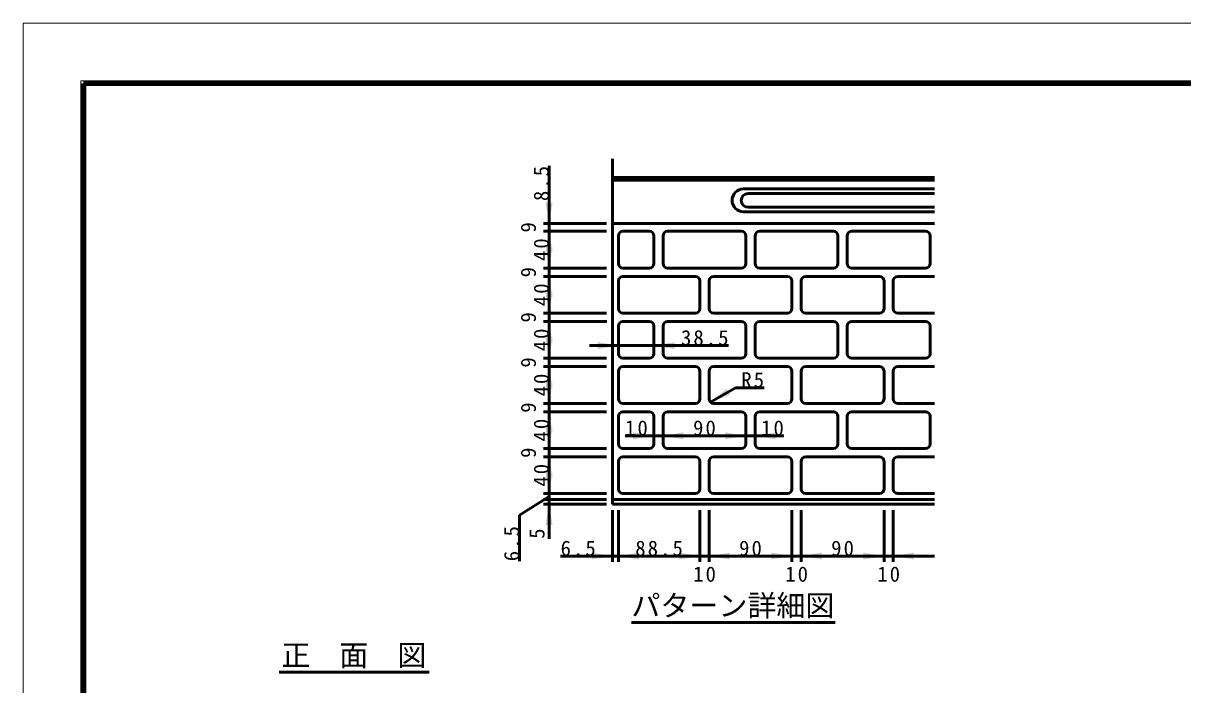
# Model space of a CAD drawing. Units: millimetres, scale not verified. Extents: x -2102 to 2102, y -1485 to 1485.
# Drawn here: x -2102 to -87, y 335 to 1485 of the extents above; entities that cross this region are included whole.
import ezdxf
from ezdxf.enums import TextEntityAlignment as Align

# ---------------------------------------------------------------- set-up
doc = ezdxf.new("R2010")
doc.units = ezdxf.units.MM
doc.header["$LTSCALE"] = 5
doc.layers.add('0-0_V-nasSTD', color=7, linetype='Continuous', lineweight=35)
doc.layers.add('0-1_0', color=7, linetype='Continuous', lineweight=50)
doc.styles.add('ＭＳ ゴシック', font='')
doc.styles.get('ＭＳ ゴシック').set_extended_font_data('MS Gothic')

msp = doc.modelspace()

# ---------------------------------------------------------------- linework, layer by layer
at = {"layer": '0-0_V-nasSTD', "lineweight": 100}
msp.add_line((-1997.5, 1380), (-1997.5, -1380), dxfattribs=at)
at = {"layer": '0-0_V-nasSTD', "lineweight": 18}
for points in [[(-2102.5, -1485), (-2102.5, 1485), (2102.5, 1485), (2102.5, -1485)], [(-2002.5, -1385), (-2002.5, 1385), (2002.5, 1385), (2002.5, -1385)]]:
    msp.add_lwpolyline(points, close=True, dxfattribs=at)
at = {"layer": '0-0_V-nasSTD', "lineweight": 100}
msp.add_lwpolyline([(1997.5, -1380), (1997.5, 1380), (-1997.5, 1380)], dxfattribs=at)
at = {"layer": '0-0_V-nasSTD'}
for points in [[(-1194.631, 1173.122), (-1188.631, 1137.122), (-1182.631, 1173.122)], [(-1194.631, 1087.522), (-1188.631, 1123.522), (-1182.631, 1087.522)], [(-1194.631, 1095.522), (-1188.631, 1059.522), (-1182.631, 1095.522)], [(-1194.631, 1009.122), (-1188.631, 1045.122), (-1182.631, 1009.122)], [(-1194.631, 1017.122), (-1188.631, 981.122), (-1182.631, 1017.122)], [(-1194.631, 930.722), (-1188.631, 966.722), (-1182.631, 930.722)], [(-1194.631, 938.722), (-1188.631, 902.722), (-1182.631, 938.722)], [(-1104.231, 918.915), (-1104.231, 930.915), (-1068.231, 924.915)], [(-1006.631, 924.915), (-970.631, 918.915), (-970.631, 930.915)], [(-1194.631, 852.322), (-1188.631, 888.322), (-1182.631, 852.322)], [(-1194.631, 860.322), (-1188.631, 824.322), (-1182.631, 860.322)], [(-908.288, 826.665), (-880.111, 849.861), (-874.111, 839.469)], [(-1194.631, 773.922), (-1188.631, 809.922), (-1182.631, 773.922)], [(-1194.631, 781.922), (-1188.631, 745.922), (-1182.631, 781.922)], [(-1042.631, 762.115), (-1042.631, 774.115), (-1006.631, 768.115)], [(-990.631, 768.115), (-954.631, 762.115), (-954.631, 774.115)], [(-882.631, 762.115), (-882.631, 774.115), (-846.631, 768.115)], [(-830.631, 768.115), (-794.631, 762.115), (-794.631, 774.115)], [(-1194.631, 695.522), (-1188.631, 731.522), (-1182.631, 695.522)], [(-1194.631, 703.522), (-1188.631, 667.522), (-1182.631, 703.522)], [(-1194.631, 613.122), (-1188.631, 649.122), (-1182.631, 613.122)], [(-1114.631, 553.122), (-1114.631, 565.122), (-1078.631, 559.122)], [(-1068.231, 559.122), (-1032.231, 553.122), (-1032.231, 565.122)], [(-962.631, 553.122), (-962.631, 565.122), (-926.631, 559.122)], [(-910.631, 559.122), (-874.631, 553.122), (-874.631, 565.122)], [(-802.631, 553.122), (-802.631, 565.122), (-766.631, 559.122)], [(-750.631, 559.122), (-714.631, 553.122), (-714.631, 565.122)], [(-642.631, 553.122), (-642.631, 565.122), (-606.631, 559.122)], [(-590.631, 559.122), (-554.631, 553.122), (-554.631, 565.122)]]:
    msp.add_solid(points, dxfattribs=at)
at = {"layer": '0-1_0'}
for p, q in [((-1188.631, 1237.122), (-1188.631, 1137.122)), ((-1078.631, 649.122), (-1078.631, 1249.122)), ((-1078.631, 1217.122), (-518.631, 1217.122)), ((-1078.631, 1212.322), (-518.631, 1212.322)), ((-850.631, 1197.122), (-518.631, 1197.122)), ((-842.631, 1189.122), (-518.631, 1189.122)), ((-850.631, 1157.122), (-518.631, 1157.122)), ((-842.631, 1165.122), (-518.631, 1165.122)), ((-1088.631, 1137.122), (-1198.631, 1137.122)), ((-1078.631, 1137.122), (-518.631, 1137.122)), ((-1088.631, 1123.522), (-1198.631, 1123.522)), ((-1068.231, 1115.522), (-1068.231, 1067.522)), ((-1014.631, 1123.522), (-1060.231, 1123.522)), ((-1006.631, 1067.522), (-1006.631, 1115.522)), ((-990.631, 1115.522), (-990.631, 1067.522)), ((-854.631, 1123.522), (-982.631, 1123.522)), ((-846.631, 1067.522), (-846.631, 1115.522)), ((-830.631, 1115.522), (-830.631, 1067.522)), ((-694.631, 1123.522), (-822.631, 1123.522)), ((-686.631, 1067.522), (-686.631, 1115.522)), ((-670.631, 1115.522), (-670.631, 1067.522)), ((-534.631, 1123.522), (-662.631, 1123.522)), ((-526.631, 1067.522), (-526.631, 1115.522)), ((-1088.631, 1059.522), (-1198.631, 1059.522)), ((-1060.231, 1059.522), (-1014.631, 1059.522)), ((-982.631, 1059.522), (-854.631, 1059.522)), ((-822.631, 1059.522), (-694.631, 1059.522)), ((-662.631, 1059.522), (-534.631, 1059.522)), ((-1088.631, 1045.122), (-1198.631, 1045.122)), ((-1068.231, 1037.122), (-1068.231, 989.122)), ((-934.631, 1045.122), (-1060.231, 1045.122)), ((-926.631, 989.122), (-926.631, 1037.122)), ((-910.631, 1037.122), (-910.631, 989.122)), ((-774.631, 1045.122), (-902.631, 1045.122)), ((-766.631, 989.122), (-766.631, 1037.122)), ((-750.631, 1037.122), (-750.631, 989.122)), ((-614.631, 1045.122), (-742.631, 1045.122)), ((-606.631, 989.122), (-606.631, 1037.122)), ((-590.631, 1037.122), (-590.631, 989.122)), ((-518.631, 1045.122), (-582.631, 1045.122)), ((-1088.631, 981.122), (-1198.631, 981.122)), ((-1060.231, 981.122), (-934.631, 981.122)), ((-902.631, 981.122), (-774.631, 981.122)), ((-742.631, 981.122), (-614.631, 981.122)), ((-582.631, 981.122), (-518.631, 981.122)), ((-1088.477, 966.722), (-1198.477, 966.722)), ((-1068.231, 958.722), (-1068.231, 910.722)), ((-1014.631, 966.722), (-1060.231, 966.722)), ((-1006.631, 910.722), (-1006.631, 958.722)), ((-990.631, 958.722), (-990.631, 910.722)), ((-854.631, 966.722), (-982.631, 966.722)), ((-846.631, 910.722), (-846.631, 958.722)), ((-830.631, 958.722), (-830.631, 910.722)), ((-694.631, 966.722), (-822.631, 966.722)), ((-686.631, 910.722), (-686.631, 958.722)), ((-670.631, 958.722), (-670.631, 910.722)), ((-534.631, 966.722), (-662.631, 966.722)), ((-526.631, 910.722), (-526.631, 958.722)), ((-1118.231, 924.915), (-1068.231, 924.915)), ((-1068.231, 924.915), (-1006.631, 924.915)), ((-1006.631, 924.915), (-876.631, 924.915)), ((-1088.631, 902.722), (-1198.631, 902.722)), ((-1088.631, 888.322), (-1198.631, 888.322)), ((-1060.231, 902.722), (-1014.631, 902.722)), ((-934.631, 888.322), (-1060.231, 888.322)), ((-982.631, 902.722), (-854.631, 902.722)), ((-774.631, 888.322), (-902.631, 888.322)), ((-822.631, 902.722), (-694.631, 902.722)), ((-614.631, 888.322), (-742.631, 888.322)), ((-662.631, 902.722), (-534.631, 902.722)), ((-518.631, 888.322), (-582.631, 888.322)), ((-1068.231, 880.322), (-1068.231, 832.322)), ((-926.631, 832.322), (-926.631, 880.322)), ((-910.631, 880.322), (-910.631, 832.322)), ((-766.631, 832.322), (-766.631, 880.322)), ((-750.631, 880.322), (-750.631, 832.322)), ((-606.631, 832.322), (-606.631, 880.322)), ((-590.631, 880.322), (-590.631, 832.322)), ((-864.986, 851.665), (-908.288, 826.665)), ((-814.986, 851.665), (-864.986, 851.665)), ((-1088.631, 824.322), (-1198.631, 824.322)), ((-1088.631, 809.922), (-1198.631, 809.922)), ((-1060.231, 824.322), (-934.631, 824.322)), ((-1014.631, 809.922), (-1060.231, 809.922)), ((-854.631, 809.922), (-982.631, 809.922)), ((-902.631, 824.322), (-774.631, 824.322)), ((-694.631, 809.922), (-822.631, 809.922)), ((-742.631, 824.322), (-614.631, 824.322)), ((-534.631, 809.922), (-662.631, 809.922)), ((-582.631, 824.322), (-518.631, 824.322)), ((-1068.231, 801.922), (-1068.231, 753.922)), ((-1006.631, 753.922), (-1006.631, 801.922)), ((-990.631, 801.922), (-990.631, 753.922)), ((-846.631, 753.922), (-846.631, 801.922)), ((-830.631, 801.922), (-830.631, 753.922)), ((-686.631, 753.922), (-686.631, 801.922)), ((-670.631, 801.922), (-670.631, 753.922)), ((-526.631, 753.922), (-526.631, 801.922)), ((-1056.631, 768.115), (-1006.631, 768.115)), ((-1006.631, 768.115), (-990.631, 768.115)), ((-990.631, 768.115), (-846.631, 768.115)), ((-846.631, 768.115), (-830.631, 768.115)), ((-780.631, 768.115), (-830.631, 768.115)), ((-1088.631, 745.922), (-1198.631, 745.922)), ((-1060.231, 745.922), (-1014.631, 745.922)), ((-982.631, 745.922), (-854.631, 745.922)), ((-822.631, 745.922), (-694.631, 745.922)), ((-662.631, 745.922), (-534.631, 745.922)), ((-1088.631, 731.522), (-1198.631, 731.522)), ((-934.631, 731.522), (-1060.231, 731.522)), ((-774.631, 731.522), (-902.631, 731.522)), ((-614.631, 731.522), (-742.631, 731.522)), ((-518.631, 731.522), (-582.631, 731.522)), ((-1068.231, 723.522), (-1068.231, 675.522)), ((-926.631, 675.522), (-926.631, 723.522)), ((-910.631, 723.522), (-910.631, 675.522)), ((-766.631, 675.522), (-766.631, 723.522)), ((-750.631, 723.522), (-750.631, 675.522)), ((-606.631, 675.522), (-606.631, 723.522)), ((-590.631, 723.522), (-590.631, 675.522)), ((-1088.631, 667.522), (-1198.631, 667.522)), ((-1060.231, 667.522), (-934.631, 667.522)), ((-902.631, 667.522), (-774.631, 667.522)), ((-742.631, 667.522), (-614.631, 667.522)), ((-582.631, 667.522), (-518.631, 667.522)), ((-1240.166, 630.106), (-1188.631, 662.322)), ((-1088.631, 657.122), (-1198.631, 657.122)), ((-1088.631, 649.122), (-1198.631, 649.122)), ((-1188.631, 589.122), (-1188.631, 649.122)), ((-1078.631, 657.122), (-518.631, 657.122)), ((-1078.631, 649.122), (-518.631, 649.122)), ((-1240.166, 550.106), (-1240.166, 630.106)), ((-1078.631, 639.122), (-1078.631, 549.122)), ((-1068.231, 639.122), (-1068.231, 549.122)), ((-926.631, 639.122), (-926.631, 549.122)), ((-910.631, 639.122), (-910.631, 549.122)), ((-766.631, 639.122), (-766.631, 549.122)), ((-750.631, 639.122), (-750.631, 549.122)), ((-606.631, 639.122), (-606.631, 549.122)), ((-590.631, 639.122), (-590.631, 549.122)), ((-1168.631, 559.122), (-1078.631, 559.122)), ((-1078.631, 559.122), (-1068.231, 559.122)), ((-1068.231, 559.122), (-926.631, 559.122)), ((-926.631, 559.122), (-910.631, 559.122)), ((-910.631, 559.122), (-766.631, 559.122)), ((-766.631, 559.122), (-750.631, 559.122)), ((-750.631, 559.122), (-606.631, 559.122)), ((-606.631, 559.122), (-590.631, 559.122)), ((-590.631, 559.122), (-518.631, 559.122)), ((-1045.63, 443.547), (-691.621, 443.547)), ((-1657.928, 357.142), (-1397.122, 357.142))]:
    msp.add_line(p, q, dxfattribs=at)
msp.add_lwpolyline([(-1188.631, 649.122), (-1188.631, 657.122), (-1188.631, 667.522), (-1188.631, 731.522), (-1188.631, 745.922), (-1188.631, 809.922), (-1188.631, 824.322), (-1188.631, 888.322), (-1188.631, 902.722), (-1188.631, 966.722), (-1188.631, 981.122), (-1188.631, 1045.122), (-1188.631, 1059.522), (-1188.631, 1123.522), (-1188.631, 1137.122)], dxfattribs=at)
for centre, radius, start, end in [((-850.631, 1177.122), 20, 90, 270), ((-842.631, 1177.122), 12, 90, 270), ((-1060.231, 1115.522), 8, 90, 180), ((-1014.631, 1115.522), 8, 0, 90), ((-982.631, 1115.522), 8, 90, 180), ((-854.631, 1115.522), 8, 0, 90), ((-822.631, 1115.522), 8, 90, 180), ((-694.631, 1115.522), 8, 0, 90), ((-662.631, 1115.522), 8, 90, 180), ((-534.631, 1115.522), 8, 0, 90), ((-1060.231, 1067.522), 8, 180, 270), ((-1014.631, 1067.522), 8, 270, 0), ((-982.631, 1067.522), 8, 180, 270), ((-854.631, 1067.522), 8, 270, 0), ((-822.631, 1067.522), 8, 180, 270), ((-694.631, 1067.522), 8, 270, 0), ((-662.631, 1067.522), 8, 180, 270), ((-534.631, 1067.522), 8, 270, 0), ((-1060.231, 1037.122), 8, 90, 180), ((-934.631, 1037.122), 8, 0, 90), ((-902.631, 1037.122), 8, 90, 180), ((-774.631, 1037.122), 8, 0, 90), ((-742.631, 1037.122), 8, 90, 180), ((-614.631, 1037.122), 8, 0, 90), ((-582.631, 1037.122), 8, 90, 180), ((-1060.231, 989.122), 8, 180, 270), ((-934.631, 989.122), 8, 270, 0), ((-902.631, 989.122), 8, 180, 270), ((-774.631, 989.122), 8, 270, 0), ((-742.631, 989.122), 8, 180, 270), ((-614.631, 989.122), 8, 270, 0), ((-582.631, 989.122), 8, 180, 270), ((-1060.231, 958.722), 8, 90, 180), ((-1014.631, 958.722), 8, 0, 90), ((-982.631, 958.722), 8, 90, 180), ((-854.631, 958.722), 8, 0, 90), ((-822.631, 958.722), 8, 90, 180), ((-694.631, 958.722), 8, 0, 90), ((-662.631, 958.722), 8, 90, 180), ((-534.631, 958.722), 8, 0, 90), ((-1060.231, 910.722), 8, 180, 270), ((-1014.631, 910.722), 8, 270, 0), ((-982.631, 910.722), 8, 180, 270), ((-854.631, 910.722), 8, 270, 0), ((-822.631, 910.722), 8, 180, 270), ((-694.631, 910.722), 8, 270, 0), ((-662.631, 910.722), 8, 180, 270), ((-534.631, 910.722), 8, 270, 0), ((-1060.231, 880.322), 8, 90, 180), ((-934.631, 880.322), 8, 0, 90), ((-902.631, 880.322), 8, 90, 180), ((-774.631, 880.322), 8, 0, 90), ((-742.631, 880.322), 8, 90, 180), ((-614.631, 880.322), 8, 0, 90), ((-582.631, 880.322), 8, 90, 180), ((-1060.231, 832.322), 8, 180, 270), ((-934.631, 832.322), 8, 270, 0), ((-902.631, 832.322), 8, 180, 270), ((-774.631, 832.322), 8, 270, 0), ((-742.631, 832.322), 8, 180, 270), ((-614.631, 832.322), 8, 270, 0), ((-582.631, 832.322), 8, 180, 270), ((-1060.231, 801.922), 8, 90, 180), ((-1014.631, 801.922), 8, 0, 90), ((-982.631, 801.922), 8, 90, 180), ((-854.631, 801.922), 8, 0, 90), ((-822.631, 801.922), 8, 90, 180), ((-694.631, 801.922), 8, 0, 90), ((-662.631, 801.922), 8, 90, 180), ((-534.631, 801.922), 8, 0, 90), ((-1060.231, 753.922), 8, 180, 270), ((-1014.631, 753.922), 8, 270, 0), ((-982.631, 753.922), 8, 180, 270), ((-854.631, 753.922), 8, 270, 0), ((-822.631, 753.922), 8, 180, 270), ((-694.631, 753.922), 8, 270, 0), ((-662.631, 753.922), 8, 180, 270), ((-534.631, 753.922), 8, 270, 0), ((-1060.231, 723.522), 8, 90, 180), ((-934.631, 723.522), 8, 0, 90), ((-902.631, 723.522), 8, 90, 180), ((-774.631, 723.522), 8, 0, 90), ((-742.631, 723.522), 8, 90, 180), ((-614.631, 723.522), 8, 0, 90), ((-582.631, 723.522), 8, 90, 180), ((-1060.231, 675.522), 8, 180, 270), ((-934.631, 675.522), 8, 270, 0), ((-902.631, 675.522), 8, 180, 270), ((-774.631, 675.522), 8, 270, 0), ((-742.631, 675.522), 8, 180, 270), ((-614.631, 675.522), 8, 270, 0), ((-582.631, 675.522), 8, 180, 270)]:
    msp.add_arc(centre, radius, start, end, dxfattribs=at)

# ---------------------------------------------------------------- texts
at = {"layer": '0-0_V-nasSTD', "style": 'ＭＳ ゴシック'}
for s, p in [('9', (-1203.631, 1121.322)), ('9', (-1203.631, 1043.322)), ('9', (-1203.631, 964.922)), ('9', (-1203.631, 886.522)), ('9', (-1203.631, 808.122)), ('9', (-1203.631, 729.722)), ('5', (-1188.631, 589.122))]:
    msp.add_text(s, height=26.39, rotation=90, dxfattribs=at).set_placement(p, align=Align.BOTTOM_LEFT)
for s, p in [('パターン詳細図', (-1045.63, 443.547)), ('正\u3000面\u3000図', (-1653.928, 357.142))]:
    msp.add_text(s, height=36.95, dxfattribs=at).set_placement(p, align=Align.BOTTOM_LEFT)
at = {"layer": '0-0_V-nasSTD', "char_height": 26.39, "attachment_point": 7, "rotation": 90, "style": 'ＭＳ ゴシック'}
for s, insert in [('\\T1.2;8.5', (-1188.631, 1175.922)), ('\\T1.2;40', (-1188.631, 1071.722)), ('\\T1.2;40', (-1188.631, 993.322)), ('\\T1.2;40', (-1188.631, 914.922)), ('\\T1.2;40', (-1188.631, 836.522)), ('\\T1.2;40', (-1188.631, 758.122)), ('\\T1.2;40', (-1188.631, 679.722)), ('\\T1.2;6.5', (-1240.166, 550.106))]:
    msp.add_mtext(s, dxfattribs=dict(at, insert=insert))
at = {"layer": '0-0_V-nasSTD', "char_height": 26.39, "attachment_point": 7, "style": 'ＭＳ ゴシック'}
for s, insert in [('\\T1.2;38.5', (-959.431, 924.915)), ('\\T1.2;R5', (-854.586, 851.665)), ('\\T1.2;10', (-1056.631, 768.115)), ('\\T1.2;90', (-938.431, 768.115)), ('\\T1.2;10', (-820.231, 768.115)), ('\\T1.2;6.5', (-1168.631, 559.122)), ('\\T1.2;88.5', (-1038.831, 559.122)), ('\\T1.2;90', (-858.431, 559.122)), ('\\T1.2;90', (-698.431, 559.122)), ('\\T1.2;10', (-938.286, 514.122)), ('\\T1.2;10', (-778.286, 514.122)), ('\\T1.2;10', (-618.286, 514.122))]:
    msp.add_mtext(s, dxfattribs=dict(at, insert=insert))

doc.saveas('drawing.dxf')
